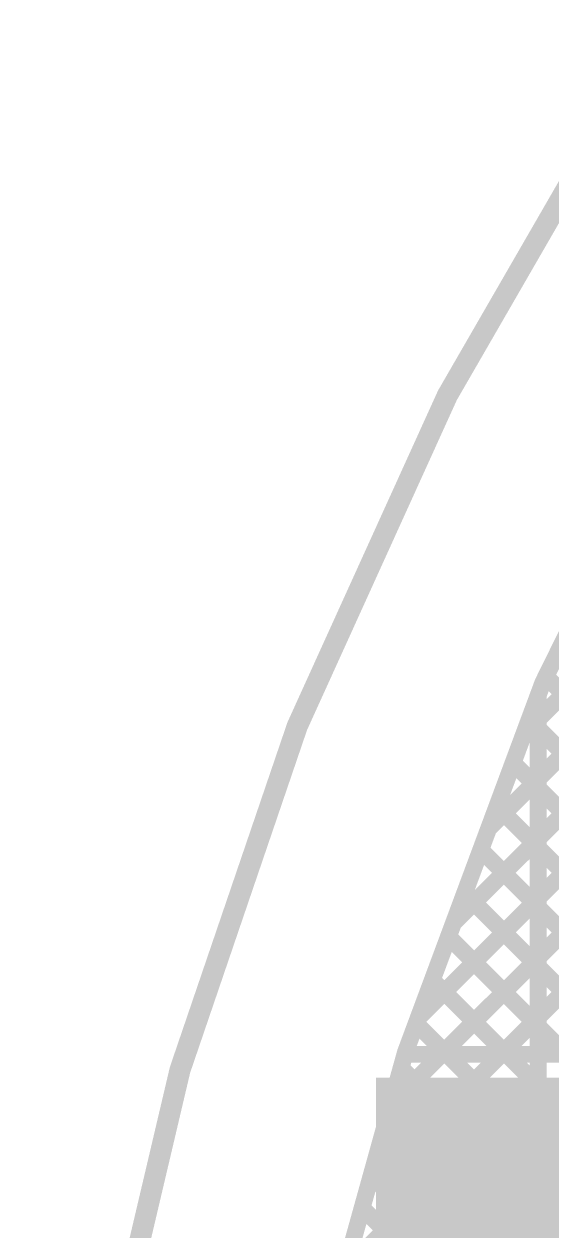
# Model space of a CAD drawing. Header units: millimetres. Extents: x -0.57 to 2.98, y -0.65 to 2.86.
# Drawn here: x -0.575 to -0.325, y 1.54 to 2.113 of the extents above; entities that cross this region are included whole.
import ezdxf

# ---------------------------------------------------------------- set-up
doc = ezdxf.new("R2010")
doc.units = ezdxf.units.MM
doc.header["$MEASUREMENT"] = 0
for name, color, linetype in [('BottomLayer', 5, 'Continuous'), ('Mechanical2', 216, 'Continuous'), ('TopLayer', 1, 'Continuous')]:
    doc.layers.add(name, color=color, linetype=linetype)

msp = doc.modelspace()

# ---------------------------------------------------------------- hatches: boundary and pattern name
at = {"layer": 'BottomLayer'}
msp.add_hatch(color=5, dxfattribs=at).paths.add_polyline_path([(-0.408, 1.244), (0.022, 1.244), (0.022, 1.613), (-0.408, 1.613)])

# ---------------------------------------------------------------- linework, layer by layer
at = {"layer": 'BottomLayer', "const_width": 0.008}
for points in [[(-0.32876, 1.80048), (-0.26424, 1.9313)], [(-0.33777, 1.77622), (-0.287, 1.827)], [(-0.394, 1.625), (-0.32876, 1.80048)], [(-0.32734, 1.80334), (-0.287, 1.763)], [(-0.35451, 1.7312), (-0.287, 1.79871)], [(-0.33526, 1.78298), (-0.287, 1.73472)], [(-0.37126, 1.68617), (-0.287, 1.77043)], [(-0.34293, 1.76236), (-0.20457, 1.624)], [(-0.388, 1.64115), (-0.287, 1.74214)], [(-0.35059, 1.74174), (-0.23285, 1.624)], [(-0.35826, 1.72112), (-0.26114, 1.624)], [(-0.37686, 1.624), (-0.28563, 1.71523)], [(-0.36593, 1.70051), (-0.28942, 1.624)], [(-0.34858, 1.624), (-0.27224, 1.70033)], [(-0.37359, 1.67989), (-0.3177, 1.624)], [(-0.38126, 1.65927), (-0.34599, 1.624)], [(-0.38892, 1.63865), (-0.37427, 1.624)], [(-0.39428, 1.624), (-0.144, 1.624)]]:
    msp.add_lwpolyline(points, dxfattribs=at)
at = {"layer": 'BottomLayer', "const_width": 0.004}
for points in [[(-0.33076, 1.80048, 1), (-0.32676, 1.80048, 1)], [(-0.33076, 1.80048, 1), (-0.32676, 1.80048, 1)], [(-0.32934, 1.80334, 1), (-0.32534, 1.80334, 1)], [(-0.33726, 1.78298, 1), (-0.33326, 1.78298, 1)], [(-0.33977, 1.77622, 1), (-0.33577, 1.77622, 1)], [(-0.34493, 1.76236, 1), (-0.34093, 1.76236, 1)], [(-0.35259, 1.74174, 1), (-0.34859, 1.74174, 1)], [(-0.35651, 1.7312, 1), (-0.35251, 1.7312, 1)], [(-0.36026, 1.72112, 1), (-0.35626, 1.72112, 1)], [(-0.36793, 1.70051, 1), (-0.36393, 1.70051, 1)], [(-0.37326, 1.68617, 1), (-0.36925, 1.68617, 1)], [(-0.37559, 1.67989, 1), (-0.37159, 1.67989, 1)], [(-0.38326, 1.65927, 1), (-0.37926, 1.65927, 1)], [(-0.39, 1.64115, 1), (-0.386, 1.64115, 1)], [(-0.39092, 1.63865, 1), (-0.38692, 1.63865, 1)], [(-0.39628, 1.624, 1), (-0.39228, 1.624, 1)], [(-0.396, 1.625, 1), (-0.392, 1.625, 1)], [(-0.37886, 1.624, 1), (-0.37486, 1.624, 1)], [(-0.37627, 1.624, 1), (-0.37227, 1.624, 1)], [(-0.35058, 1.624, 1), (-0.34658, 1.624, 1)], [(-0.34799, 1.624, 1), (-0.34399, 1.624, 1)]]:
    msp.add_lwpolyline(points, format="xyb", close=True, dxfattribs=at)
at = {"layer": 'Mechanical2', "const_width": 0.01}
msp.add_lwpolyline([(1.75783, 2.80917, -6.230382), (0.64896, 2.81029)], format="xyb", dxfattribs=at)
at = {"layer": 'TopLayer', "const_width": 0.008}
for points in [[(-0.394, 1.625), (-0.331, 1.79444)], [(-0.331, 1.413), (-0.331, 1.79444)], [(-0.33777, 1.77622), (-0.331, 1.783)], [(-0.33526, 1.78298), (-0.331, 1.77872)], [(-0.34293, 1.76236), (-0.331, 1.75043)], [(-0.35451, 1.7312), (-0.331, 1.75471)], [(-0.35059, 1.74174), (-0.331, 1.72215)], [(-0.37126, 1.68617), (-0.331, 1.72643)], [(-0.35826, 1.72112), (-0.331, 1.69386)], [(-0.388, 1.64115), (-0.331, 1.69814)], [(-0.36593, 1.70051), (-0.331, 1.66558)], [(-0.37359, 1.67989), (-0.331, 1.6373)], [(-0.40099, 1.59987), (-0.331, 1.66986)], [(-0.38126, 1.65927), (-0.331, 1.60901)], [(-0.4119, 1.56068), (-0.331, 1.64158)], [(-0.38892, 1.63865), (-0.331, 1.58073)], [(-0.426, 1.51), (-0.394, 1.625)], [(-0.39608, 1.61752), (-0.331, 1.55244)], [(-0.4228, 1.52149), (-0.331, 1.61329)], [(-0.40224, 1.5954), (-0.331, 1.52416)], [(-0.43043, 1.48557), (-0.331, 1.58501)], [(-0.40839, 1.57327), (-0.331, 1.49587)], [(-0.4367, 1.45102), (-0.331, 1.55672)], [(-0.41455, 1.55114), (-0.331, 1.46759)]]:
    msp.add_lwpolyline(points, dxfattribs=at)
at = {"layer": 'TopLayer', "const_width": 0.004}
for points in [[(-0.333, 1.79444, 1), (-0.329, 1.79444, 1)], [(-0.333, 1.79444, 1), (-0.329, 1.79444, 1)], [(-0.33726, 1.78298, 1), (-0.33326, 1.78298, 1)], [(-0.333, 1.783, 1), (-0.329, 1.783, 1)], [(-0.333, 1.77872, 1), (-0.329, 1.77872, 1)], [(-0.33977, 1.77622, 1), (-0.33577, 1.77622, 1)], [(-0.34493, 1.76236, 1), (-0.34093, 1.76236, 1)], [(-0.333, 1.75471, 1), (-0.329, 1.75471, 1)], [(-0.333, 1.75043, 1), (-0.329, 1.75043, 1)], [(-0.35259, 1.74174, 1), (-0.34859, 1.74174, 1)], [(-0.35651, 1.7312, 1), (-0.35251, 1.7312, 1)], [(-0.333, 1.72643, 1), (-0.329, 1.72643, 1)], [(-0.36026, 1.72112, 1), (-0.35626, 1.72112, 1)], [(-0.333, 1.72215, 1), (-0.329, 1.72215, 1)], [(-0.36793, 1.70051, 1), (-0.36393, 1.70051, 1)], [(-0.333, 1.69814, 1), (-0.329, 1.69814, 1)], [(-0.333, 1.69386, 1), (-0.329, 1.69386, 1)], [(-0.37326, 1.68617, 1), (-0.36925, 1.68617, 1)], [(-0.37559, 1.67989, 1), (-0.37159, 1.67989, 1)], [(-0.333, 1.66986, 1), (-0.329, 1.66986, 1)], [(-0.333, 1.66558, 1), (-0.329, 1.66558, 1)], [(-0.38326, 1.65927, 1), (-0.37926, 1.65927, 1)], [(-0.39, 1.64115, 1), (-0.386, 1.64115, 1)], [(-0.333, 1.64158, 1), (-0.329, 1.64158, 1)], [(-0.39092, 1.63865, 1), (-0.38692, 1.63865, 1)], [(-0.333, 1.6373, 1), (-0.329, 1.6373, 1)], [(-0.396, 1.625, 1), (-0.392, 1.625, 1)], [(-0.396, 1.625, 1), (-0.392, 1.625, 1)], [(-0.39808, 1.61752, 1), (-0.39408, 1.61752, 1)], [(-0.333, 1.61329, 1), (-0.329, 1.61329, 1)], [(-0.333, 1.60901, 1), (-0.329, 1.60901, 1)], [(-0.40299, 1.59987, 1), (-0.39899, 1.59987, 1)], [(-0.40424, 1.5954, 1), (-0.40024, 1.5954, 1)], [(-0.333, 1.58501, 1), (-0.329, 1.58501, 1)], [(-0.333, 1.58073, 1), (-0.329, 1.58073, 1)], [(-0.41039, 1.57327, 1), (-0.40639, 1.57327, 1)], [(-0.4139, 1.56068, 1), (-0.4099, 1.56068, 1)], [(-0.333, 1.55672, 1), (-0.329, 1.55672, 1)], [(-0.41655, 1.55114, 1), (-0.41255, 1.55114, 1)], [(-0.333, 1.55244, 1), (-0.329, 1.55244, 1)]]:
    msp.add_lwpolyline(points, format="xyb", close=True, dxfattribs=at)

doc.saveas('drawing.dxf')
